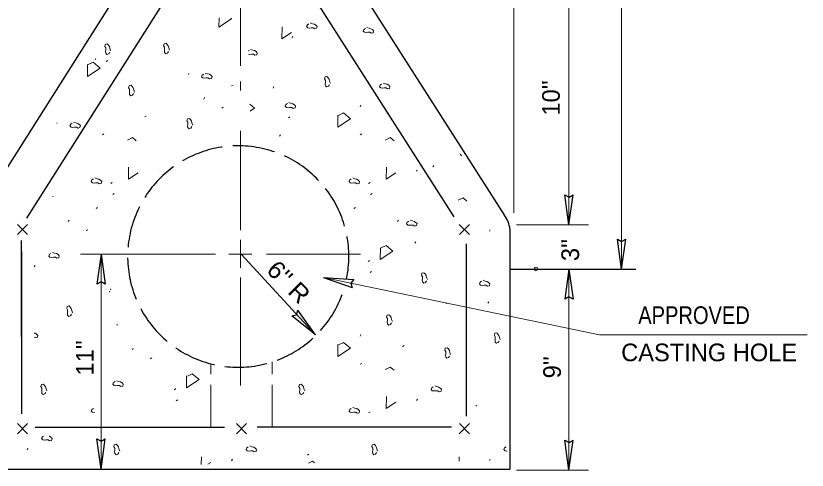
# Model space of a CAD drawing. Extents: x 1377 to 5086, y 253 to 2921.
# Drawn here: x 3367 to 3904, y 739 to 1048 of the extents above; entities that cross this region are included whole.
import ezdxf

# ---------------------------------------------------------------- set-up
doc = ezdxf.new("R2010")
doc.units = 0
doc.header["$LTSCALE"] = 4.8
doc.header["$PDMODE"] = 32
doc.header["$PDSIZE"] = 2.4
doc.linetypes.add('LONG_DASHED', pattern=[7.5, 6, -1.5])
doc.layers.add('1', color=7, linetype='Continuous', lineweight=13)

msp = doc.modelspace()

# ---------------------------------------------------------------- linework, layer by layer
at = {"layer": '1'}
for p, q in [((3778.157, 875.564), (3778.157, 1378.844)), ((3519.351, 1013.507), (3519.351, 1184.036)), ((3704.954, 913.703), (3704.954, 1120.247)), ((3524.568, 1023.694), (3525.115, 1024.059)), ((3519.351, 996.89), (3519.351, 1003.012)), ((3742.389, 905.571), (3742.389, 987.238)), ((3519.351, 902.137), (3519.351, 969.478)), ((3464.312, 943.049), (3464.309, 943.093)), ((3638.865, 942.074), (3639.293, 942.796)), ((3370.332, 909.444), (3370.362, 909.444)), ((3670.542, 903.444), (3670.572, 903.444)), ((3706.732, 905.571), (3755.66, 905.571)), ((3519.351, 876.569), (3519.351, 895.383)), ((3502.313, 885.792), (3410.707, 885.792)), ((3424.609, 739.898), (3424.609, 885.792)), ((3526.902, 885.792), (3511.473, 885.792)), ((3519.665, 885.812), (3570.307, 830.963)), ((3537.027, 885.792), (3600.892, 885.792)), ((3592.482, 885.444), (3592.512, 885.444)), ((3592.482, 879.444), (3592.512, 879.444)), ((3538.422, 873.444), (3538.452, 873.444)), ((3538.452, 873.444), (3538.482, 873.444)), ((3592.482, 873.444), (3592.512, 873.444)), ((3742.389, 875.564), (3742.389, 739.117)), ((3519.351, 796.524), (3519.351, 869.815)), ((3592.482, 867.444), (3592.512, 867.444)), ((3430.295, 860.027), (3430.633, 860.533)), ((3431.294, 861.527), (3431.07, 862.2)), ((3556.452, 855.444), (3556.482, 855.444)), ((3556.452, 843.444), (3556.482, 843.444)), ((3562.452, 843.444), (3562.482, 843.444)), ((3492.804, 748.217), (3492.7, 743.023)), ((3667.936, 748.217), (3667.878, 745.32)), ((3497.185, 743.083), (3499.198, 744.4)), ((3424.362, 741.444), (3424.392, 741.444)), ((3706.732, 739.117), (3755.66, 739.117))]:
    msp.add_line(p, q, dxfattribs=at)
at = {"layer": '1', "lineweight": 25}
for p, q in [((3339.823, 911.471), (3436.279, 1063.322)), ((3374.105, 910.179), (3469.88, 1060.957)), ((3601.947, 1063.414), (3698.671, 912.042)), ((3570.42, 1057.723), (3664.135, 911.062)), ((3742.399, 905.575), (3739.591, 926.011)), ((3742.399, 905.575), (3745.207, 926.011)), ((3374.663, 899.078), (3367.798, 905.943)), ((3367.837, 899.078), (3374.702, 905.943)), ((3674.783, 899.078), (3667.918, 905.943)), ((3667.957, 899.078), (3674.822, 905.943)), ((3702.327, 902.804), (3702.327, 739.898)), ((3370.48, 829.839), (3370.48, 895.049)), ((3672.676, 892.837), (3672.676, 775.873)), ((3778.156, 875.565), (3775.348, 896.001)), ((3778.156, 875.565), (3780.963, 896.001)), ((3370.48, 887.553), (3370.48, 777.372)), ((3424.609, 885.791), (3421.801, 865.355)), ((3424.609, 885.791), (3427.417, 865.355)), ((3702.327, 875.564), (3787.723, 875.564)), ((3742.389, 875.564), (3739.581, 855.128)), ((3742.389, 875.564), (3745.197, 855.128)), ((3575.782, 869.911), (3596.361, 868.499)), ((3575.782, 869.911), (3595.218, 863.001)), ((3570.311, 830.973), (3554.17, 843.817)), ((3570.311, 830.973), (3558.233, 847.694)), ((3374.663, 770.714), (3367.798, 763.849)), ((3367.837, 770.714), (3374.702, 763.849)), ((3523.425, 770.714), (3516.56, 763.849)), ((3516.599, 770.714), (3523.464, 763.849)), ((3674.783, 770.714), (3667.918, 763.849)), ((3667.957, 770.714), (3674.822, 763.849)), ((3379.867, 768.225), (3508.451, 768.225)), ((3662.542, 768.225), (3530.726, 768.225)), ((3424.609, 739.898), (3421.801, 760.333)), ((3424.609, 739.898), (3427.417, 760.333)), ((3742.389, 739.118), (3739.581, 759.554)), ((3742.389, 739.118), (3745.197, 759.554)), ((3336.443, 739.898), (3702.327, 739.898))]:
    msp.add_line(p, q, dxfattribs=at)
at = {"layer": '1', "linetype": 'LONG_DASHED'}
for p, q in [((3540.755, 768.225), (3540.755, 812.611)), ((3499.072, 768.225), (3499.072, 811.384))]:
    msp.add_line(p, q, dxfattribs=at)
at = {"layer": '1'}
for points in [[(3742.389, 987.238), (3742.389, 1075.385), (3742.389, 1378.844)], [(3504.803, 1046.106), (3504.677, 1039.775), (3513.278, 1045.4), (3512.684, 1045.909)], [(3566.703, 1042.688), (3568.193, 1042.19), (3569.515, 1041.862), (3570.511, 1041.203), (3571.338, 1040.372), (3571.006, 1039.049), (3569.685, 1038.718), (3568.688, 1039.38), (3567.368, 1039.378), (3566.208, 1039.215), (3565.05, 1039.38), (3564.226, 1040.207), (3564.721, 1041.367), (3565.709, 1042.026)], [(3547.655, 1039.953), (3547.493, 1031.845), (3554.049, 1036.136)], [(3605.101, 1039.628), (3606.591, 1039.13), (3607.913, 1038.802), (3608.908, 1038.143), (3609.736, 1037.312), (3609.403, 1035.989), (3608.083, 1035.658), (3607.086, 1036.32), (3605.765, 1036.318), (3604.606, 1036.155), (3603.448, 1036.32), (3602.624, 1037.147), (3603.119, 1038.307), (3604.108, 1038.966)], [(3554.354, 1032.695), (3554.932, 1033.669), (3554.93, 1033.713)], [(3431.113, 1023.793), (3430.618, 1025.281), (3430.287, 1026.605), (3429.626, 1027.598), (3428.8, 1028.424), (3427.476, 1028.093), (3427.143, 1026.772), (3427.805, 1025.778), (3427.805, 1024.456), (3427.641, 1023.294), (3427.805, 1022.14), (3428.634, 1021.311), (3429.792, 1021.808), (3430.451, 1022.799)], [(3471.074, 1024.253), (3470.579, 1025.742), (3470.246, 1027.066), (3469.586, 1028.058), (3468.755, 1028.888), (3467.435, 1028.554), (3467.104, 1027.23), (3467.763, 1026.235), (3467.763, 1024.916), (3467.599, 1023.755), (3467.763, 1022.6), (3468.593, 1021.771), (3469.751, 1022.268), (3470.413, 1023.26)], [(3526.108, 1024.72), (3527.599, 1024.223), (3528.921, 1023.894), (3529.917, 1023.235), (3530.743, 1022.404), (3530.412, 1021.082), (3529.091, 1020.752), (3528.093, 1021.413), (3526.773, 1021.411), (3525.613, 1021.248), (3524.642, 1021.386)], [(3415.468, 1014.533), (3415.305, 1006.427), (3423.907, 1012.052), (3419.272, 1016.022), (3415.964, 1014.369)], [(3420.533, 1017.59), (3421.111, 1018.564), (3421.108, 1018.61)], [(3428.166, 1016.51), (3429.142, 1017.09), (3429.186, 1017.088)], [(3483.912, 1007.768), (3484.2, 1008.257), (3484.201, 1008.278)], [(3495.343, 1008.65), (3496.833, 1008.153), (3498.156, 1007.824), (3499.151, 1007.165), (3499.978, 1006.334), (3499.646, 1005.012), (3498.325, 1004.682), (3497.328, 1005.343), (3496.008, 1005.341), (3494.848, 1005.178), (3493.69, 1005.343), (3492.867, 1006.17), (3493.361, 1007.329), (3494.349, 1007.989)], [(3580.358, 1001.709), (3579.858, 1003.2), (3579.528, 1004.522), (3578.868, 1005.516), (3578.04, 1006.343), (3576.72, 1006.013), (3576.384, 1004.687), (3577.045, 1003.693), (3577.045, 1002.374), (3576.881, 1001.213), (3577.047, 1000.057), (3577.876, 999.231), (3579.032, 999.726), (3579.697, 1000.716)], [(3447.327, 995.745), (3446.832, 997.233), (3446.501, 998.558), (3445.84, 999.551), (3445.014, 1000.376), (3443.69, 1000.046), (3443.358, 998.723), (3444.019, 997.73), (3444.019, 996.408), (3443.854, 995.246), (3444.019, 994.092), (3444.848, 993.263), (3446.006, 993.759), (3446.665, 994.751)], [(3513.246, 999.946), (3514.222, 1000.526), (3514.266, 1000.524)], [(3616.174, 1001.881), (3617.665, 1001.383), (3618.987, 1001.055), (3619.983, 1000.396), (3620.809, 999.565), (3620.478, 998.243), (3619.157, 997.912), (3618.159, 998.573), (3616.839, 998.571), (3615.679, 998.408), (3614.522, 998.573), (3613.698, 999.4), (3614.193, 1000.56), (3615.181, 1001.219)], [(3541.429, 998.5), (3542.007, 999.478), (3542.007, 999.523)], [(3494.374, 991.002), (3494.951, 991.982), (3494.953, 992.026)], [(3506.531, 984.903), (3507.507, 985.483), (3507.551, 985.482)], [(3525.864, 982.869), (3528.888, 984.847), (3525.715, 987.565)], [(3552.125, 988.61), (3553.615, 988.113), (3554.938, 987.784), (3555.933, 987.125), (3556.76, 986.294), (3556.428, 984.972), (3555.108, 984.641), (3554.11, 985.303), (3552.79, 985.3), (3551.63, 985.138), (3550.473, 985.303), (3549.648, 986.129), (3550.143, 987.289), (3551.132, 987.948)], [(3600.525, 985.822), (3601.103, 986.796), (3601.1, 986.842)], [(3454.289, 978.89), (3455.265, 979.47), (3455.309, 979.468)], [(3551.883, 978.317), (3552.858, 978.897), (3552.903, 978.895)], [(3585.471, 980.133), (3585.308, 972.027), (3593.91, 977.652), (3589.275, 981.622), (3585.968, 979.969)], [(3394.54, 974.42), (3394.828, 974.908), (3394.829, 974.93)], [(3405.971, 975.302), (3407.462, 974.805), (3408.784, 974.476), (3409.779, 973.817), (3410.607, 972.986), (3410.274, 971.663), (3408.953, 971.333), (3407.957, 971.994), (3406.636, 971.993), (3405.477, 971.83), (3404.318, 971.994), (3403.495, 972.822), (3403.989, 973.981), (3404.978, 974.641)], [(3486.863, 973.303), (3486.37, 974.793), (3486.039, 976.113), (3485.378, 977.111), (3484.551, 977.934), (3483.225, 977.606), (3482.897, 976.28), (3483.556, 975.288), (3483.558, 973.968), (3483.392, 972.804), (3483.556, 971.65), (3484.387, 970.819), (3485.544, 971.316), (3486.204, 972.311)], [(3425.529, 966.736), (3426.505, 967.316), (3426.549, 967.314)], [(3448.442, 962.632), (3445.858, 964.843), (3442.546, 963.189)], [(3546.386, 966.808), (3545.81, 965.832), (3545.808, 965.788)], [(3600.661, 966.736), (3601.637, 967.316), (3601.681, 967.314)], [(3623.573, 962.632), (3620.99, 964.843), (3617.678, 963.189)], [(3668.547, 953.817), (3668.623, 953.285), (3669.353, 952.554)], [(3649.997, 945.015), (3650.575, 945.989), (3650.572, 946.035)], [(3443.333, 944.761), (3443.17, 936.653), (3449.727, 940.944)], [(3618.464, 944.761), (3618.302, 936.653), (3624.858, 940.944)], [(3420.398, 937.443), (3421.888, 936.946), (3423.21, 936.617), (3424.205, 935.958), (3425.033, 935.127), (3424.7, 933.804), (3423.379, 933.473), (3422.383, 934.135), (3421.062, 934.133), (3419.903, 933.97), (3418.744, 934.135), (3417.921, 934.963), (3418.416, 936.122), (3419.403, 936.781)], [(3595.529, 937.443), (3597.019, 936.946), (3598.342, 936.617), (3599.337, 935.958), (3600.164, 935.127), (3599.832, 933.804), (3598.511, 933.473), (3597.514, 934.135), (3596.193, 934.133), (3595.034, 933.97), (3593.876, 934.135), (3593.053, 934.963), (3593.548, 936.122), (3594.535, 936.781)], [(3431.161, 933.732), (3432.137, 934.312), (3432.181, 934.31)], [(3606.293, 933.732), (3607.268, 934.312), (3607.313, 934.31)], [(3391.903, 924.646), (3392.191, 925.133), (3392.192, 925.156)], [(3432.549, 926.233), (3433.525, 926.813), (3433.569, 926.812)], [(3607.681, 926.233), (3608.657, 926.813), (3608.701, 926.812)], [(3673.045, 921.825), (3670.462, 924.037), (3667.149, 922.383)], [(3421.238, 916.823), (3422.213, 917.403), (3422.258, 917.402)], [(3596.369, 916.823), (3597.344, 917.403), (3597.389, 917.402)], [(3402.365, 907.879), (3402.942, 908.858), (3402.943, 908.903)], [(3625.94, 907.879), (3626.518, 908.857), (3626.518, 908.903)], [(3634.56, 908.793), (3636.05, 908.296), (3637.373, 907.967), (3638.368, 907.308), (3639.195, 906.477), (3638.863, 905.154), (3637.543, 904.823), (3636.545, 905.485), (3635.225, 905.483), (3634.065, 905.32), (3632.908, 905.485), (3632.083, 906.312), (3632.578, 907.472), (3633.567, 908.131)], [(3370.302, 903.444), (3370.332, 903.444), (3370.362, 903.444)], [(3414.522, 901.781), (3415.498, 902.361), (3415.542, 902.359)], [(3688.337, 901.268), (3688.915, 902.242), (3688.913, 902.286)], [(3638.395, 894.193), (3637.818, 893.218), (3637.817, 893.173)], [(3391.571, 886.95), (3393.062, 886.453), (3394.383, 886.124), (3395.379, 885.465), (3396.206, 884.634), (3395.874, 883.312), (3394.553, 882.981), (3393.556, 883.643), (3392.236, 883.64), (3391.076, 883.478), (3389.918, 883.643), (3389.094, 884.469), (3389.589, 885.629), (3390.578, 886.288)], [(3614.364, 890.147), (3614.205, 882.043), (3622.803, 887.668), (3618.173, 891.641), (3614.864, 889.986)], [(3379.263, 877.027), (3379.8, 877.932), (3379.798, 877.976)], [(3605.924, 880.833), (3606.9, 881.413), (3606.944, 881.411)], [(3607.313, 873.335), (3608.288, 873.915), (3608.333, 873.913)], [(3646.206, 868.516), (3645.711, 870.004), (3645.378, 871.328), (3644.718, 872.32), (3643.887, 873.151), (3642.567, 872.817), (3642.236, 871.493), (3642.895, 870.498), (3642.895, 869.178), (3642.731, 868.018), (3642.895, 866.863), (3643.724, 866.033), (3644.883, 866.531), (3645.545, 867.523)], [(3575.78, 869.922), (3763.134, 830.954), (3904.176, 830.954)], [(3684.032, 867.986), (3685.522, 867.489), (3686.844, 867.16), (3687.839, 866.501), (3688.667, 865.67), (3688.334, 864.348), (3687.014, 864.017), (3686.017, 864.678), (3684.697, 864.676), (3683.537, 864.513), (3682.379, 864.678), (3681.555, 865.505), (3682.05, 866.665), (3683.038, 867.324)], [(3405.226, 845.972), (3404.726, 847.463), (3404.397, 848.784), (3403.736, 849.778), (3402.908, 850.605), (3401.588, 850.275), (3401.253, 848.949), (3401.913, 847.955), (3401.913, 846.637), (3401.749, 845.475), (3401.915, 844.319), (3402.744, 843.493), (3403.9, 843.988), (3404.565, 844.978)], [(3659.043, 852.031), (3659.332, 852.519), (3659.333, 852.541)], [(3687.867, 853.387), (3687.29, 852.411), (3687.288, 852.367)], [(3622.458, 840.008), (3621.963, 841.496), (3621.633, 842.82), (3620.972, 843.813), (3620.146, 844.638), (3618.822, 844.308), (3618.489, 842.986), (3619.151, 841.993), (3619.151, 840.67), (3618.986, 839.508), (3619.151, 838.354), (3619.979, 837.525), (3621.138, 838.022), (3621.797, 839.013)], [(3435.412, 837.562), (3435.7, 838.049), (3435.701, 838.072)], [(3379.263, 832.182), (3379.806, 832.047), (3380.801, 831.388), (3381.628, 830.557), (3381.296, 829.234), (3379.976, 828.903), (3379.263, 829.376)], [(3600.525, 830.084), (3601.103, 831.058), (3601.1, 831.104)], [(3695.678, 827.709), (3695.183, 829.198), (3694.849, 830.522), (3694.189, 831.513), (3693.358, 832.344), (3692.038, 832.01), (3691.708, 830.686), (3692.367, 829.691), (3692.367, 828.372), (3692.203, 827.211), (3692.367, 826.056), (3693.196, 825.227), (3694.354, 825.724), (3695.017, 826.716)], [(3585.471, 824.396), (3585.308, 816.289), (3593.91, 821.914), (3589.275, 825.884), (3585.968, 824.232)], [(3629.421, 823.153), (3630.397, 823.733), (3630.441, 823.731)], [(3445.874, 820.795), (3446.451, 821.774), (3446.453, 821.818)], [(3661.995, 817.565), (3661.502, 819.056), (3661.171, 820.376), (3660.51, 821.373), (3659.683, 822.197), (3658.357, 821.868), (3658.028, 820.543), (3658.688, 819.551), (3658.689, 818.23), (3658.523, 817.067), (3658.688, 815.913), (3659.518, 815.082), (3660.676, 815.578), (3661.336, 816.573)], [(3458.031, 814.697), (3459.007, 815.277), (3459.051, 815.275)], [(3600.661, 810.998), (3601.637, 811.578), (3601.681, 811.577)], [(3623.573, 806.894), (3620.99, 809.106), (3617.678, 807.452)], [(3482.742, 803.062), (3482.583, 794.959), (3491.181, 800.584), (3486.551, 804.557), (3483.242, 802.902)], [(3387.785, 792.873), (3387.29, 794.362), (3386.956, 795.686), (3386.297, 796.678), (3385.466, 797.508), (3384.145, 797.174), (3383.814, 795.85), (3384.473, 794.855), (3384.473, 793.536), (3384.309, 792.374), (3384.473, 791.22), (3385.303, 790.391), (3386.461, 790.888), (3387.123, 791.879)], [(3435.08, 799.866), (3436.571, 799.368), (3437.893, 799.04), (3438.888, 798.381), (3439.715, 797.55), (3439.383, 796.228), (3438.062, 795.897), (3437.065, 796.558), (3435.745, 796.556), (3434.585, 796.393), (3433.428, 796.558), (3432.603, 797.385), (3433.098, 798.545), (3434.087, 799.204)], [(3562.917, 792.873), (3562.422, 794.362), (3562.088, 795.686), (3561.428, 796.678), (3560.598, 797.508), (3559.277, 797.174), (3558.946, 795.85), (3559.605, 794.855), (3559.605, 793.536), (3559.441, 792.374), (3559.605, 791.22), (3560.434, 790.391), (3561.593, 790.888), (3562.255, 791.879)], [(3651.213, 796.329), (3652.704, 795.833), (3654.026, 795.503), (3655.022, 794.844), (3655.848, 794.013), (3655.517, 792.691), (3654.196, 792.36), (3653.199, 793.022), (3651.878, 793.02), (3650.718, 792.857), (3649.561, 793.022), (3648.737, 793.848), (3649.232, 795.008), (3650.22, 795.668)], [(3474.302, 793.749), (3475.278, 794.329), (3475.322, 794.327)], [(3475.69, 786.251), (3476.666, 786.831), (3476.71, 786.829)], [(3618.464, 789.023), (3618.302, 780.916), (3624.858, 785.207)], [(3638.865, 786.337), (3639.443, 787.311), (3639.441, 787.355)], [(3420.148, 778.268), (3419.903, 778.233), (3418.744, 778.398), (3417.921, 779.225), (3418.416, 780.384), (3419.403, 781.043)], [(3595.529, 781.705), (3597.019, 781.208), (3598.342, 780.879), (3599.337, 780.22), (3600.164, 779.389), (3599.832, 778.067), (3598.511, 777.736), (3597.514, 778.398), (3596.193, 778.396), (3595.034, 778.233), (3593.876, 778.398), (3593.053, 779.225), (3593.548, 780.384), (3594.535, 781.043)], [(3679.128, 782.486), (3679.868, 782.926), (3679.913, 782.924)], [(3606.293, 777.994), (3607.268, 778.574), (3607.313, 778.573)], [(3389.258, 762.221), (3389.523, 762.155), (3390.518, 761.496), (3391.345, 760.665), (3391.013, 759.343), (3389.693, 759.012), (3388.696, 759.673), (3387.375, 759.672), (3386.215, 759.508), (3385.058, 759.673), (3384.233, 760.5), (3384.728, 761.66), (3385.569, 762.221)], [(3374.362, 752.988), (3374.94, 753.963), (3374.938, 754.007)], [(3437.257, 752.067), (3436.762, 753.555), (3436.428, 754.879), (3435.768, 755.871), (3434.938, 756.702), (3433.617, 756.368), (3433.286, 755.043), (3433.945, 754.048), (3433.945, 752.729), (3433.781, 751.567), (3433.945, 750.413), (3434.774, 749.584), (3435.933, 750.081), (3436.595, 751.073)], [(3525.553, 755.523), (3527.044, 755.026), (3528.366, 754.697), (3529.362, 754.038), (3530.188, 753.207), (3529.857, 751.884), (3528.536, 751.553), (3527.539, 752.215), (3526.218, 752.213), (3525.058, 752.05), (3523.901, 752.215), (3523.077, 753.042), (3523.572, 754.202), (3524.56, 754.861)], [(3612.388, 752.067), (3611.893, 753.555), (3611.559, 754.879), (3610.9, 755.871), (3610.069, 756.702), (3608.748, 756.368), (3608.418, 755.043), (3609.077, 754.048), (3609.077, 752.729), (3608.913, 751.567), (3609.077, 750.413), (3609.906, 749.584), (3611.064, 750.081), (3611.727, 751.073)], [(3700.342, 752.072), (3700.19, 752.05), (3699.033, 752.215), (3698.208, 753.042), (3698.703, 754.202), (3699.692, 754.861)], [(3564.775, 749.406), (3565.751, 749.986), (3565.795, 749.984)], [(3513.205, 745.53), (3513.783, 746.504), (3513.781, 746.548)], [(3569.608, 744.032), (3568.163, 745.273), (3565.574, 743.979)], [(3688.372, 745.588), (3688.915, 746.504), (3688.913, 746.548)]]:
    msp.add_lwpolyline(points, dxfattribs=at)
at = {"layer": '1', "lineweight": 25}
for points in [[(3739.591, 926.011), (3742.428, 924.43), (3745.207, 926.011)], [(3775.348, 896.001), (3778.185, 894.42), (3780.963, 896.001)], [(3427.417, 865.355), (3424.58, 866.936), (3421.801, 865.355)], [(3596.361, 868.499), (3594.236, 866.043), (3595.218, 863.001)], [(3745.197, 855.128), (3742.36, 856.709), (3739.581, 855.128)], [(3554.17, 843.817), (3557.314, 844.632), (3558.233, 847.694)], [(3421.801, 760.333), (3424.638, 758.753), (3427.417, 760.333)], [(3739.581, 759.554), (3742.418, 757.973), (3745.197, 759.554)]]:
    msp.add_lwpolyline(points, dxfattribs=at)
at = {"layer": '1', "linetype": 'LONG_DASHED', "lineweight": 25}
msp.add_arc((3517.79, 884.136), 75.121, 348.50417, 344.79533, dxfattribs=at)
at = {"layer": '1', "lineweight": 25}
msp.add_arc((3683.249, 900.593), 19.206, 6.60911, 36.59359, dxfattribs=at)
at = {"layer": '1'}
msp.add_point((3719.877, 875.724), dxfattribs=at)

# ---------------------------------------------------------------- texts
for s, p in [("10''", (3736.163, 979.796)), ("3''", (3749.254, 881.034)), ("11''", (3419.623, 803.337)), ("9''", (3736.924, 801.453))]:
    msp.add_text(s, height=12, rotation=90, dxfattribs=at).set_placement(p)
at = {"layer": '1', "width": 1.05}
msp.add_text("6'' R", height=12, rotation=315, dxfattribs=at).set_placement((3536.249, 874.151))
at = {"layer": '1', "width": 0.85}
msp.add_text('APPROVED', height=12, dxfattribs=at).set_placement((3789.448, 838.326))
at = {"layer": '1'}
msp.add_text('CASTING HOLE', height=12, dxfattribs=at).set_placement((3777.87, 813.05))

doc.saveas('drawing.dxf')
